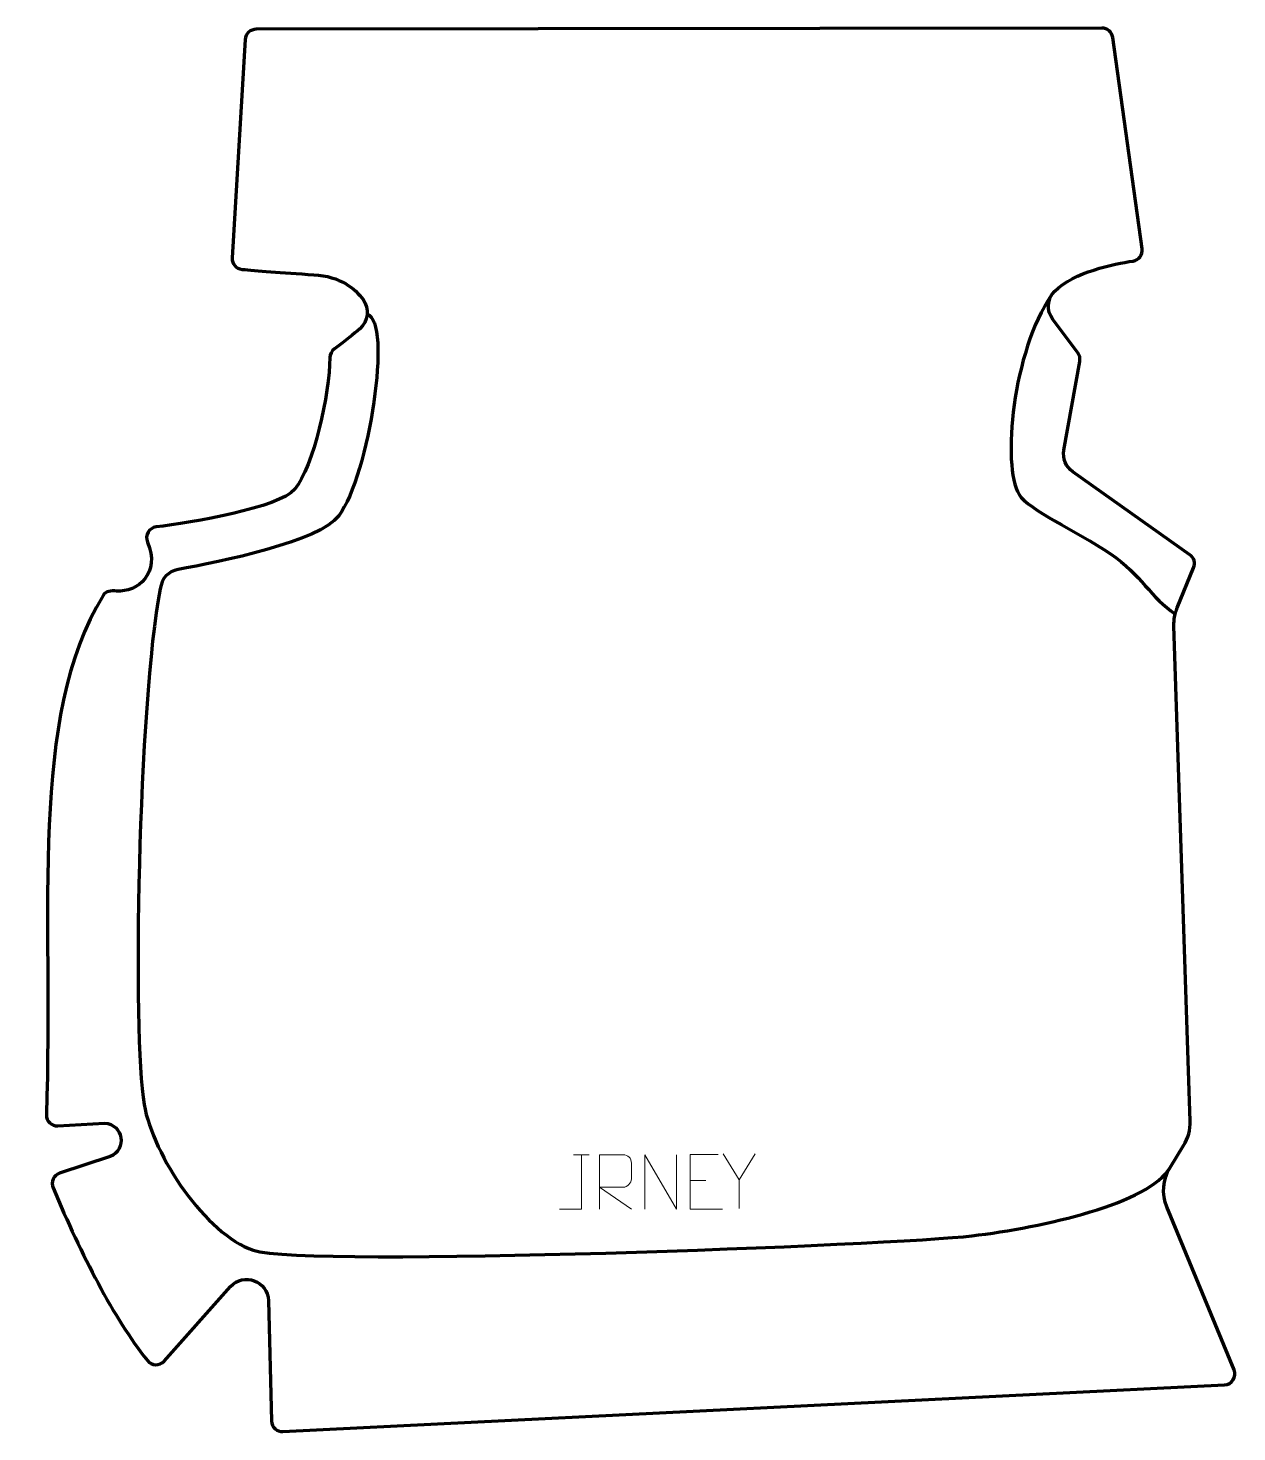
# Model space of a CAD drawing. Header units: millimetres. Extents: x -269 to 285, y -329 to 314.
import ezdxf

# ---------------------------------------------------------------- set-up
doc = ezdxf.new("R2010")
doc.units = ezdxf.units.MM
doc.header["$MEASUREMENT"] = 0
for name, color, linetype in [('layer 1', 7, 'Continuous'), ('layer 2', 7, 'Continuous'), ('layer 3', 7, 'Continuous')]:
    doc.layers.add(name, color=color, linetype=linetype)

msp = doc.modelspace()

# ---------------------------------------------------------------- linework, layer by layer
at = {"layer": 'layer 1', "color": 250, "lineweight": 9}
for points, knots in [([(-25.1003, -227.0976), (-25.1003, -227.0976), (-15.0783, -227.0976), (-15.0783, -227.0976), (-15.0783, -227.0976), (-15.0783, -227.0976), (-15.0783, -202.144), (-15.0783, -202.144)], [0, 0, 0, 0, 0.33333333, 0.33333333, 0.33333333, 0.33333333, 1, 1, 1, 1]), ([(-6.8032, -227.0939), (-6.8032, -227.0939), (-6.8032, -202.1404), (-6.8032, -202.1404), (-6.8032, -202.1404), (-3.2084, -202.1404), (0.3871, -202.1404), (3.9823, -202.1404), (3.9823, -202.1404), (6.3076, -202.1781), (7.8649, -203.6681), (7.8608, -206.0345), (7.8608, -206.0345), (7.8604, -208.07), (7.8604, -211.1294), (7.8608, -213.1654), (7.8608, -213.1654), (7.8543, -215.0409), (6.042, -216.9827), (4.0325, -217.0018), (4.0325, -217.0018), (4.0325, -217.0018), (-6.8032, -217.0018), (-6.8032, -217.0018), (-6.8032, -217.0018), (-6.8032, -217.0018), (7.8515, -227.0939), (7.8515, -227.0939)], [0, 0, 0, 0, 0.125, 0.125, 0.125, 0.125, 0.25, 0.25, 0.25, 0.25, 0.375, 0.375, 0.375, 0.375, 0.5, 0.5, 0.5, 0.5, 0.625, 0.625, 0.625, 0.625, 0.75, 0.75, 0.75, 0.75, 1, 1, 1, 1]), ([(13.9052, -227.0939), (13.9052, -227.0939), (13.9052, -202.1404), (13.9052, -202.1404), (13.9052, -202.1404), (13.9052, -202.1404), (28.56, -227.0939), (28.56, -227.0939), (28.56, -227.0939), (28.56, -227.0939), (28.56, -202.1404), (28.56, -202.1404)], [0, 0, 0, 0, 0.25, 0.25, 0.25, 0.25, 0.5, 0.5, 0.5, 0.5, 1, 1, 1, 1]), ([(47.5899, -202.0476), (47.5899, -202.0476), (34.716, -202.0476), (34.716, -202.0476), (34.716, -202.0476), (34.716, -202.0476), (34.716, -227.0012), (34.716, -227.0012), (34.716, -227.0012), (34.716, -227.0012), (49.5818, -227.0012), (49.5818, -227.0012)], [0, 0, 0, 0, 0.25, 0.25, 0.25, 0.25, 0.5, 0.5, 0.5, 0.5, 1, 1, 1, 1]), ([(64.4999, -201.7209), (64.4999, -201.7209), (57.1775, -213.6196), (57.1775, -213.6196), (57.1775, -213.6196), (57.1775, -213.6196), (57.1782, -226.6745), (57.1782, -226.6745)], [0, 0, 0, 0, 0.33333333, 0.33333333, 0.33333333, 0.33333333, 1, 1, 1, 1])]:
    msp.add_open_spline(points, degree=3, knots=knots, dxfattribs=at)
for points in [[(-18.6624, -202.144), (-18.6624, -202.144), (-11.4942, -202.144), (-11.4942, -202.144)], [(57.1775, -213.6196), (57.1775, -213.6196), (49.8566, -201.7209), (49.8566, -201.7209)], [(34.716, -213.9273), (34.716, -213.9273), (41.8841, -213.9273), (41.8841, -213.9273)]]:
    msp.add_open_spline(points, degree=3, dxfattribs=at)
at = {"layer": 'layer 2', "color": 12, "lineweight": 200}
msp.add_open_spline([(279.5318, -307.5373), (279.5318, -307.5373), (-151.7898, -328.9186), (-151.7898, -328.9186), (-151.7898, -328.9186), (-154.5938, -329.0576), (-156.9623, -326.8644), (-157.0352, -324.0617), (-157.0352, -324.0617), (-157.0352, -324.0617), (-158.4681, -268.9509), (-158.4681, -268.9509), (-158.4681, -268.9509), (-158.7013, -259.9705), (-169.7619, -255.8415), (-175.8382, -262.4663), (-175.8382, -262.4663), (-175.8382, -262.4663), (-206.2644, -296.6929), (-206.2644, -296.6929), (-206.2644, -296.6929), (-208.3484, -298.9653), (-211.9674, -298.8282), (-213.8816, -296.4107), (-213.8816, -296.4107), (-229.7232, -276.4014), (-243.9256, -248.3523), (-257.1273, -217.3346), (-257.1273, -217.3346), (-258.2711, -214.6469), (-256.8664, -211.5551), (-254.0928, -210.6399), (-254.0928, -210.6399), (-254.0928, -210.6399), (-230.9397, -203.0009), (-230.9397, -203.0009), (-230.9397, -203.0009), (-223.0924, -199.7745), (-225.0119, -188.1716), (-233.4815, -187.6396), (-233.4815, -187.6396), (-233.4815, -187.6396), (-254.8664, -188.9484), (-254.8664, -188.9484), (-254.8664, -188.9484), (-257.8085, -189.1285), (-260.2689, -186.7405), (-260.1669, -183.7989), (-260.1669, -183.7989), (-256.9467, -91.1431), (-268.5683, -2.0689), (-234.2005, 53.9699), (-234.2005, 53.9699), (-232.9257, 56.0485), (-230.5002, 56.1479), (-228.0675, 55.9823), (-228.0675, 55.9823), (-218.4475, 55.3276), (-207.7193, 64.2368), (-213.8781, 78.4358), (-213.8781, 78.4358), (-215.2013, 81.4859), (-213.1914, 84.9478), (-209.8873, 85.3507), (-209.8873, 85.3507), (-193.8193, 87.3103), (-153.5953, 94.0058), (-146.3931, 102.6167), (-146.3931, 102.6167), (-137.8185, 112.8684), (-130.4052, 146.5433), (-130.3061, 162.867), (-130.3061, 162.867), (-130.2964, 164.4527), (-129.5418, 165.9408), (-128.2643, 166.8807), (-128.2643, 166.8807), (-122.9996, 170.7561), (-119.2592, 173.8075), (-116.65, 176.0948), (-116.65, 176.0948), (-112.7749, 179.4924), (-112.0965, 185.2742), (-115.1172, 189.4498), (-115.1172, 189.4498), (-118.7575, 194.4821), (-125.524, 200.1527), (-137.6993, 200.8483), (-137.6993, 200.8483), (-152.6191, 201.7005), (-164.3619, 202.7107), (-170.5422, 203.2899), (-170.5422, 203.2899), (-173.2213, 203.5414), (-175.2163, 205.8715), (-175.0559, 208.5575), (-175.0559, 208.5575), (-175.0559, 208.5575), (-169.0827, 308.551), (-169.0827, 308.551), (-169.0827, 308.551), (-168.9249, 311.1898), (-166.7408, 313.2503), (-164.0971, 313.2538), (-164.0971, 313.2538), (-164.0971, 313.2538), (223.3425, 313.7739), (223.3425, 313.7739), (223.3425, 313.7739), (225.8392, 313.7772), (227.9553, 311.9388), (228.3015, 309.4661), (228.3015, 309.4661), (228.3015, 309.4661), (241.8294, 212.7417), (241.8294, 212.7417), (241.8294, 212.7417), (242.208, 210.0365), (240.3408, 207.5243), (237.6363, 207.1148), (237.6363, 207.1148), (228.8494, 205.7846), (210.4943, 202.0616), (201.7306, 193.3289), (201.7306, 193.3289), (198.253, 189.8639), (197.936, 184.3307), (200.8689, 180.394), (200.8689, 180.394), (200.8689, 180.394), (212.3241, 165.02), (212.3241, 165.02), (212.3241, 165.02), (213.1491, 163.913), (213.4794, 162.5144), (213.237, 161.1556), (213.237, 161.1556), (213.237, 161.1556), (205.989, 120.4847), (205.989, 120.4847), (205.989, 120.4847), (205.3106, 116.6777), (206.8917, 112.8209), (210.0468, 110.5854), (210.0468, 110.5854), (210.0468, 110.5854), (263.6563, 72.605), (263.6563, 72.605), (263.6563, 72.605), (265.5514, 71.2623), (266.2695, 68.7895), (265.3877, 66.641), (265.3877, 66.641), (265.3877, 66.641), (257.8385, 48.2385), (257.8385, 48.2385), (257.8385, 48.2385), (256.7688, 45.6325), (256.2639, 42.8294), (256.3562, 40.0136), (256.3562, 40.0136), (256.3562, 40.0136), (263.7803, -186.7264), (263.7803, -186.7264), (263.7803, -186.7264), (263.9097, -190.6696), (262.8693, -194.5631), (260.7909, -197.917), (260.7909, -197.917), (260.7909, -197.917), (254.5864, -207.9273), (254.5864, -207.9273), (254.5864, -207.9273), (251.2066, -213.381), (250.6548, -220.1275), (253.1037, -226.058), (253.1037, -226.058), (253.1037, -226.058), (283.907, -300.6459), (283.907, -300.6459), (283.907, -300.6459), (285.2239, -303.8351), (282.9823, -307.3663), (279.5318, -307.5373)], degree=3, knots=[0, 0, 0, 0, 0.0212766, 0.0212766, 0.0212766, 0.0212766, 0.04255319, 0.04255319, 0.04255319, 0.04255319, 0.06382979, 0.06382979, 0.06382979, 0.06382979, 0.08510638, 0.08510638, 0.08510638, 0.08510638, 0.10638298, 0.10638298, 0.10638298, 0.10638298, 0.12765957, 0.12765957, 0.12765957, 0.12765957, 0.14893617, 0.14893617, 0.14893617, 0.14893617, 0.17021277, 0.17021277, 0.17021277, 0.17021277, 0.19148936, 0.19148936, 0.19148936, 0.19148936, 0.21276596, 0.21276596, 0.21276596, 0.21276596, 0.23404255, 0.23404255, 0.23404255, 0.23404255, 0.25531915, 0.25531915, 0.25531915, 0.25531915, 0.27659574, 0.27659574, 0.27659574, 0.27659574, 0.29787234, 0.29787234, 0.29787234, 0.29787234, 0.31914894, 0.31914894, 0.31914894, 0.31914894, 0.34042553, 0.34042553, 0.34042553, 0.34042553, 0.36170213, 0.36170213, 0.36170213, 0.36170213, 0.38297872, 0.38297872, 0.38297872, 0.38297872, 0.40425532, 0.40425532, 0.40425532, 0.40425532, 0.42553191, 0.42553191, 0.42553191, 0.42553191, 0.44680851, 0.44680851, 0.44680851, 0.44680851, 0.46808511, 0.46808511, 0.46808511, 0.46808511, 0.4893617, 0.4893617, 0.4893617, 0.4893617, 0.5106383, 0.5106383, 0.5106383, 0.5106383, 0.53191489, 0.53191489, 0.53191489, 0.53191489, 0.55319149, 0.55319149, 0.55319149, 0.55319149, 0.57446809, 0.57446809, 0.57446809, 0.57446809, 0.59574468, 0.59574468, 0.59574468, 0.59574468, 0.61702128, 0.61702128, 0.61702128, 0.61702128, 0.63829787, 0.63829787, 0.63829787, 0.63829787, 0.65957447, 0.65957447, 0.65957447, 0.65957447, 0.68085106, 0.68085106, 0.68085106, 0.68085106, 0.70212766, 0.70212766, 0.70212766, 0.70212766, 0.72340426, 0.72340426, 0.72340426, 0.72340426, 0.74468085, 0.74468085, 0.74468085, 0.74468085, 0.76595745, 0.76595745, 0.76595745, 0.76595745, 0.78723404, 0.78723404, 0.78723404, 0.78723404, 0.80851064, 0.80851064, 0.80851064, 0.80851064, 0.82978723, 0.82978723, 0.82978723, 0.82978723, 0.85106383, 0.85106383, 0.85106383, 0.85106383, 0.87234043, 0.87234043, 0.87234043, 0.87234043, 0.89361702, 0.89361702, 0.89361702, 0.89361702, 0.91489362, 0.91489362, 0.91489362, 0.91489362, 0.93617021, 0.93617021, 0.93617021, 0.93617021, 0.95744681, 0.95744681, 0.95744681, 0.95744681, 1, 1, 1, 1], dxfattribs=at)
at = {"layer": 'layer 3', "color": 142, "lineweight": 200}
for points, knots in [([(200.1753, 191.304), (182.5819, 166.0433), (177.3844, 113.4426), (185.4328, 100.1693), (185.4328, 100.1693), (189.7048, 93.1239), (211.384, 83.8896), (227.3082, 72.9975), (227.3082, 72.9975), (241.3842, 63.3696), (245.8686, 52.9789), (256.9295, 45.4589)], [0, 0, 0, 0, 0.25, 0.25, 0.25, 0.25, 0.5, 0.5, 0.5, 0.5, 1, 1, 1, 1]), ([(-113.2749, 182.7261), (-101.551, 179.8011), (-112.4052, 109.0532), (-126.2412, 90.4161), (-126.2412, 90.4161), (-135.024, 78.5854), (-180.8403, 69.3131), (-199.8248, 65.8456), (-199.8248, 65.8456), (-204.5784, 64.9777), (-207.1715, 61.7522), (-208.0787, 57.0059), (-208.0787, 57.0059), (-218.1211, 4.4816), (-220.9007, -147.704), (-215.4045, -179.0744), (-215.4045, -179.0744), (-211.2651, -202.7034), (-187.1352, -238.5422), (-165.4144, -245.8209), (-165.4144, -245.8209), (-140.8761, -254.0434), (131.0495, -243.2915), (163.7609, -239.2766), (163.7609, -239.2766), (196.473, -235.2613), (245.244, -224.5887), (254.5864, -207.9275)], [0, 0, 0, 0, 0.125, 0.125, 0.125, 0.125, 0.25, 0.25, 0.25, 0.25, 0.375, 0.375, 0.375, 0.375, 0.5, 0.5, 0.5, 0.5, 0.625, 0.625, 0.625, 0.625, 0.75, 0.75, 0.75, 0.75, 1, 1, 1, 1])]:
    msp.add_open_spline(points, degree=3, knots=knots, dxfattribs=at)

doc.saveas('drawing.dxf')
